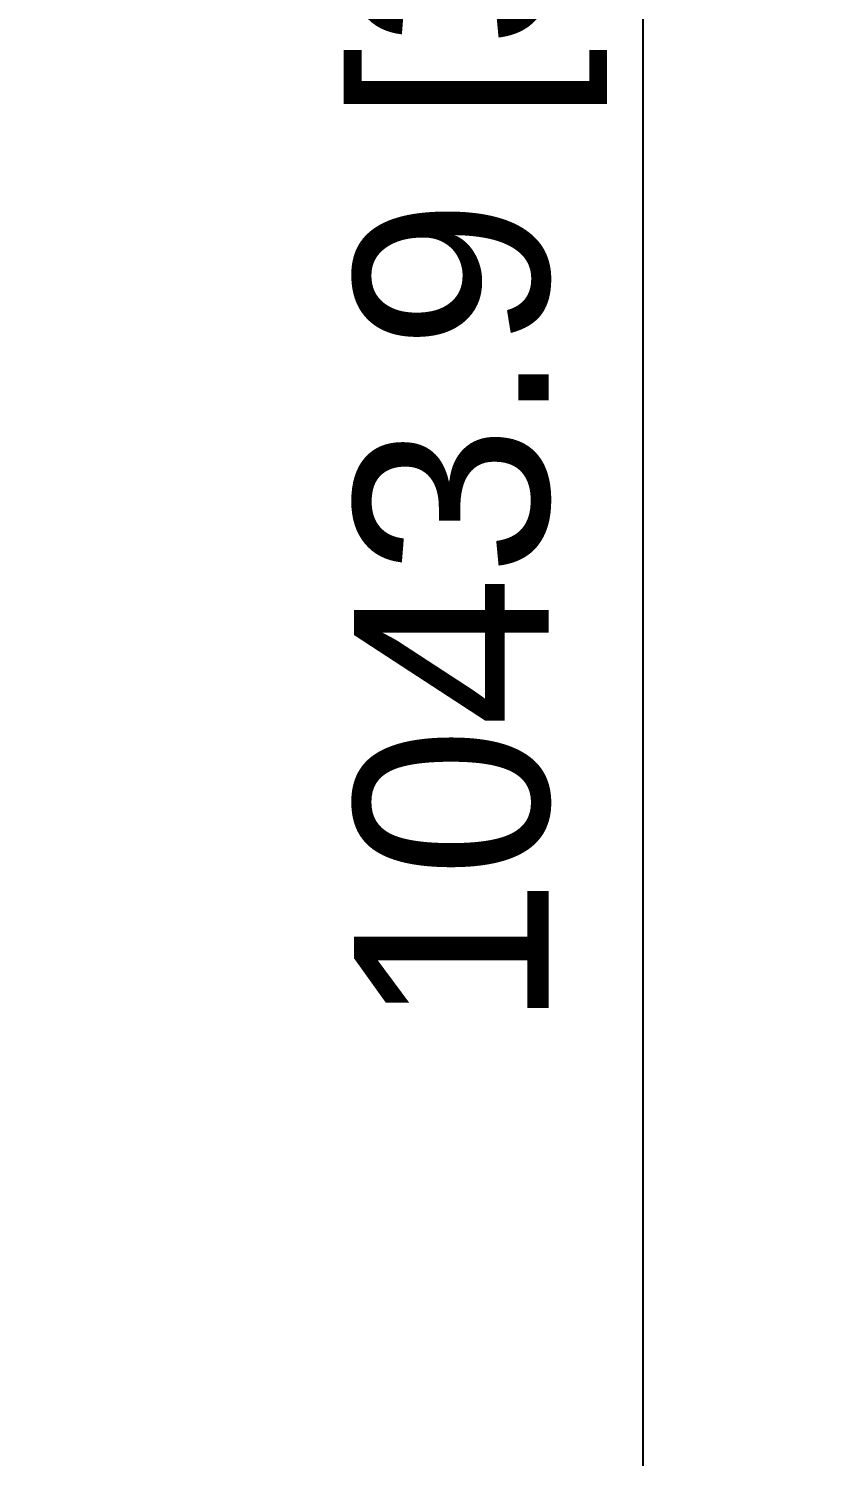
# Model space of a CAD drawing. Header units: millimetres. Extents: x 2185 to 26698, y 9658 to 17427.
# Drawn here: x 11077 to 11242.6, y 10532.6 to 10826.6 of the extents above; entities that cross this region are included whole.
import ezdxf

# ---------------------------------------------------------------- set-up
doc = ezdxf.new("R2010")
doc.units = ezdxf.units.MM
doc.styles.get("Standard").update_dxf_attribs({"font": 'arial.ttf'})
doc.dimstyles.new('我的A-GB-50', dxfattribs={"dimscale": 0.5, "dimtxt": 80, "dimasz": 50, "dimexe": 20, "dimexo": 10, "dimgap": 15, "dimtad": 1, "dimdec": 1, "dimzin": 9, "dimdsep": 46, "dimtxsty": 'Standard', "dimcen": 2.5, "dimadec": 0, "dimazin": 0, "dimtfac": 1, "dimtdec": 1, "dimtmove": 0, "dimatfit": 3, "dimfxl": 2, "dimarcsym": 0})

# ---------------------------------------------------------------- blocks, each defined once
blk = doc.blocks.new('*D104')
at = {"color": 0, "lineweight": -2, "transparency": 16777216}
for p, q in [((11291.68, 11353.61), (11193.39, 11353.61)), ((11203.39, 11328.61), (11203.39, 10334.66)), ((11291.68, 10309.66), (11193.39, 10309.66))]:
    blk.add_line(p, q, dxfattribs=at)
at = {"color": 0, "transparency": 16777216}
for points in [[(11199.23, 11328.61), (11207.56, 11328.61), (11203.39, 11353.61)], [(11199.23, 10334.66), (11207.56, 10334.66), (11203.39, 10309.66)]]:
    blk.add_solid(points, dxfattribs=at)
at = {"layer": 'Defpoints', "color": 0, "transparency": 16777216}
for p in [(11296.68, 11353.61), (11203.39, 10309.66), (11296.68, 10309.66)]:
    blk.add_point(p, dxfattribs=at)
at = {"color": 0, "lineweight": 5, "transparency": 16777216, "insert": (11170, 10831.63), "char_height": 40, "attachment_point": 5, "rotation": 90}
blk.add_mtext('1043.9 [3\'-5 1/8"]', dxfattribs=at)

msp = doc.modelspace()

# ---------------------------------------------------------------- dimensions: what is measured, and where the dimension line sits
at = {"lineweight": 5}
dim = msp.add_linear_dim(base=(11203.393457924, 10309.655941528), p1=(11296.684233235, 11353.605941526), p2=(11296.684233235, 10309.655941528), angle=90, dimstyle='我的A-GB-50', dxfattribs=at)
dim.commit()
dim.dimension.update_dxf_attribs({"geometry": '*D104', "text_midpoint": (11169.999869929, 10831.630941527)})

doc.saveas('drawing.dxf')
